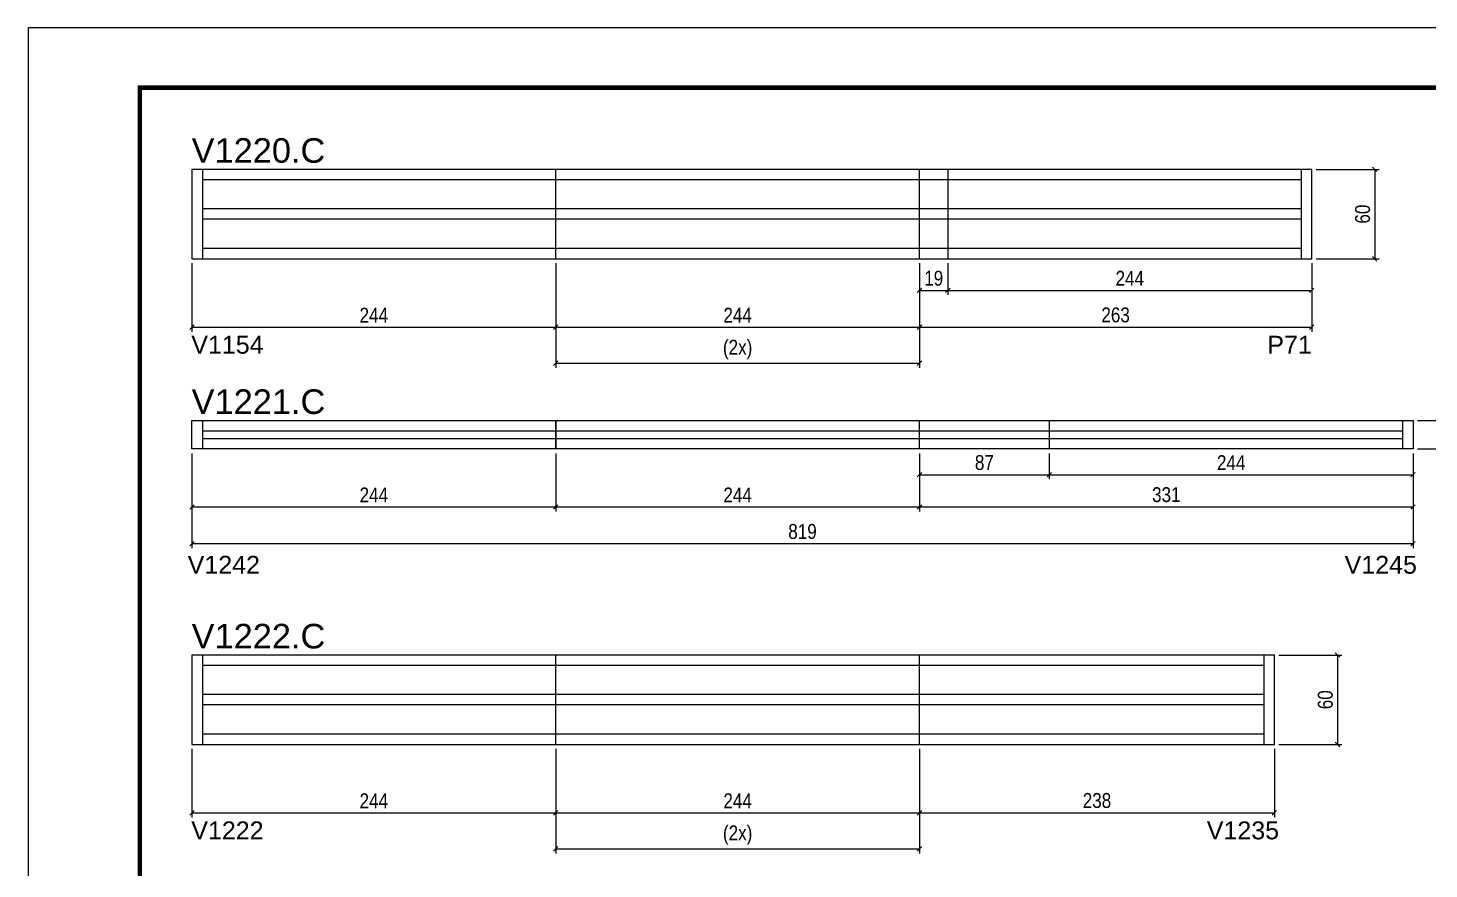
# Model space of a CAD drawing. Extents: x -4041 to 8212, y 239 to 4735.
# Drawn here: x -2456 to -1517, y 3022 to 3587 of the extents above; entities that cross this region are included whole.
import ezdxf

# ---------------------------------------------------------------- set-up
doc = ezdxf.new("R2010")
doc.units = 0
doc.linetypes.add('DASHED', pattern=[0.75, 0.5, -0.25])
for name, color, linetype in [('5', 5, 'Continuous'), ('COTA', 241, 'Continuous'), ('NOMENCLATURA', 7, 'Continuous'), ('Painéis', 200, 'Continuous'), ('SARR_2.2x7', 40, 'Continuous')]:
    doc.layers.add(name, color=color, linetype=linetype)
doc.layers.add('Folhas', color=255, linetype='Continuous', lineweight=9)
doc.layers.add('SARRAFO DE PRESSAO', color=251, linetype='DASHED', lineweight=9)
doc.styles.add('COTA TECNICA', font='techl___.ttf', dxfattribs={"height": 10})
doc.styles.add('COTA TECNICA-50', font='techl___.ttf', dxfattribs={"height": 10})
doc.styles.get("Standard").update_dxf_attribs({"font": 'arial.ttf'})
doc.dimstyles.new('COTA PAINEL-50', dxfattribs={"dimtxt": 10, "dimasz": 3, "dimexe": 3, "dimexo": 3, "dimgap": 3, "dimtad": 1, "dimdec": 1, "dimzin": 12, "dimdsep": 46, "dimtxsty": 'COTA TECNICA-50', "dimblk1": 'OBLIQUE', "dimblk2": 'OBLIQUE', "dimsah": 1, "dimcen": 0.9, "dimclrd": 4, "dimclre": 4, "dimclrt": 240, "dimadec": 1, "dimazin": 3, "dimtfac": 1, "dimtdec": 1, "dimtmove": 0, "dimatfit": 3, "dimfxl": 1, "dimtolj": 1, "dimtzin": 12, "dimarcsym": 0})
doc.dimstyles.new('PAINEL', dxfattribs={"dimtxt": 10, "dimasz": 3, "dimexe": 3, "dimexo": 3, "dimgap": 3, "dimtad": 1, "dimdec": 1, "dimzin": 12, "dimdsep": 46, "dimtxsty": 'COTA TECNICA', "dimblk1": 'OBLIQUE', "dimblk2": 'OBLIQUE', "dimsah": 1, "dimcen": 0.9, "dimclrd": 4, "dimclre": 4, "dimclrt": 240, "dimadec": 1, "dimazin": 3, "dimtfac": 1, "dimtdec": 1, "dimtmove": 0, "dimatfit": 3, "dimfxl": 1, "dimtolj": 1, "dimtzin": 12, "dimarcsym": 0})

# ---------------------------------------------------------------- blocks, each defined once
blk = doc.blocks.new('9999999999')
at = {"layer": 'Folhas'}
blk.add_lwpolyline([(98138.98, 34190.21), (99623.98, 34190.21), (99623.98, 35240.21), (98138.98, 35240.21)], close=True, dxfattribs=at)
at = {"layer": 'Folhas', "color": 30, "const_width": 3}
blk.add_lwpolyline([(98213.98, 34230.21), (99583.98, 34230.21), (99583.98, 35200.21), (98213.98, 35200.21)], close=True, dxfattribs=at)
blk = doc.blocks.new('_Oblique')
at = {"color": 0, "linetype": 'ByBlock', "lineweight": -2}
blk.add_line((-0.5, -0.5), (0.5, 0.5), dxfattribs=at)
blk = doc.blocks.new('*D32')
at = {"layer": 'COTA', "color": 4, "linetype": 'ByBlock', "lineweight": -2, "transparency": 16777216}
for p, q in [((-2346.37, 3301.26), (-2346.37, 3262.29)), ((-2102.37, 3301.26), (-2102.37, 3262.29)), ((-2346.37, 3265.29), (-2102.37, 3265.29))]:
    blk.add_line(p, q, dxfattribs=at)
at = {"layer": 'Defpoints', "color": 0, "linetype": 'ByBlock', "transparency": 16777216}
for p in [(-2346.37, 3304.26), (-2102.37, 3304.26), (-2102.37, 3265.29)]:
    blk.add_point(p, dxfattribs=at)
at = {"layer": 'COTA', "color": 4, "linetype": 'ByBlock', "lineweight": -2, "transparency": 16777216, "xscale": 3, "yscale": 3, "zscale": 3, "rotation": 180}
blk.add_blockref('_Oblique', (-2346.37, 3265.29), dxfattribs=at)
at = {"layer": 'COTA', "color": 4, "linetype": 'ByBlock', "lineweight": -2, "transparency": 16777216, "xscale": 3, "yscale": 3, "zscale": 3}
blk.add_blockref('_Oblique', (-2102.37, 3265.29), dxfattribs=at)
at = {"layer": 'COTA', "color": 240, "linetype": 'ByBlock', "transparency": 16777216, "insert": (-2224.37, 3273.36), "char_height": 10, "attachment_point": 5, "style": 'COTA TECNICA-50'}
blk.add_mtext('\\A1;244', dxfattribs=at)
blk = doc.blocks.new('*D33')
at = {"layer": 'COTA', "color": 4, "linetype": 'ByBlock', "lineweight": -2, "transparency": 16777216}
for p, q in [((-2102.37, 3301.26), (-2102.37, 3262.29)), ((-1858.37, 3301.26), (-1858.37, 3262.29)), ((-2102.37, 3265.29), (-1858.37, 3265.29))]:
    blk.add_line(p, q, dxfattribs=at)
at = {"layer": 'Defpoints', "color": 0, "linetype": 'ByBlock', "transparency": 16777216}
for p in [(-2102.37, 3304.26), (-1858.37, 3304.26), (-1858.37, 3265.29)]:
    blk.add_point(p, dxfattribs=at)
at = {"layer": 'COTA', "color": 4, "linetype": 'ByBlock', "lineweight": -2, "transparency": 16777216, "xscale": 3, "yscale": 3, "zscale": 3, "rotation": 180}
blk.add_blockref('_Oblique', (-2102.37, 3265.29), dxfattribs=at)
at = {"layer": 'COTA', "color": 4, "linetype": 'ByBlock', "lineweight": -2, "transparency": 16777216, "xscale": 3, "yscale": 3, "zscale": 3}
blk.add_blockref('_Oblique', (-1858.37, 3265.29), dxfattribs=at)
at = {"layer": 'COTA', "color": 240, "linetype": 'ByBlock', "transparency": 16777216, "insert": (-1980.37, 3273.36), "char_height": 10, "attachment_point": 5, "style": 'COTA TECNICA-50'}
blk.add_mtext('\\A1;244', dxfattribs=at)
blk = doc.blocks.new('*D34')
at = {"layer": 'COTA', "color": 4, "lineweight": -2, "transparency": 16777216}
for p, q in [((-2346.37, 3301.26), (-2346.37, 3237.71)), ((-1527.37, 3301.26), (-1527.37, 3237.71)), ((-2346.37, 3240.71), (-1527.37, 3240.71))]:
    blk.add_line(p, q, dxfattribs=at)
at = {"layer": 'Defpoints', "color": 0, "transparency": 16777216}
for p in [(-2346.37, 3304.26), (-1527.37, 3304.26), (-1527.37, 3240.71)]:
    blk.add_point(p, dxfattribs=at)
at = {"layer": 'COTA', "color": 4, "lineweight": -2, "transparency": 16777216, "xscale": 3, "yscale": 3, "zscale": 3, "rotation": 180}
blk.add_blockref('_Oblique', (-2346.37, 3240.71), dxfattribs=at)
at = {"layer": 'COTA', "color": 4, "lineweight": -2, "transparency": 16777216, "xscale": 3, "yscale": 3, "zscale": 3}
blk.add_blockref('_Oblique', (-1527.37, 3240.71), dxfattribs=at)
at = {"layer": 'COTA', "color": 240, "transparency": 16777216, "insert": (-1936.87, 3248.81), "char_height": 10, "attachment_point": 5, "style": 'COTA TECNICA'}
blk.add_mtext('\\A1;819', dxfattribs=at)
blk = doc.blocks.new('*D90')
at = {"layer": 'COTA', "color": 4, "lineweight": -2, "transparency": 16777216}
for p, q in [((-1858.37, 3301.26), (-1858.37, 3262.29)), ((-1527.37, 3301.26), (-1527.37, 3262.29)), ((-1858.37, 3265.29), (-1527.37, 3265.29))]:
    blk.add_line(p, q, dxfattribs=at)
at = {"layer": 'Defpoints', "color": 0, "transparency": 16777216}
for p in [(-1858.37, 3304.26), (-1527.37, 3304.26), (-1527.37, 3265.29)]:
    blk.add_point(p, dxfattribs=at)
at = {"layer": 'COTA', "color": 4, "lineweight": -2, "transparency": 16777216, "xscale": 3, "yscale": 3, "zscale": 3, "rotation": 180}
blk.add_blockref('_Oblique', (-1858.37, 3265.29), dxfattribs=at)
at = {"layer": 'COTA', "color": 4, "lineweight": -2, "transparency": 16777216, "xscale": 3, "yscale": 3, "zscale": 3}
blk.add_blockref('_Oblique', (-1527.37, 3265.29), dxfattribs=at)
at = {"layer": 'COTA', "color": 240, "transparency": 16777216, "insert": (-1692.87, 3273.51), "char_height": 10, "attachment_point": 5, "style": 'COTA TECNICA'}
blk.add_mtext('\\A1;331', dxfattribs=at)
blk = doc.blocks.new('*D35')
at = {"layer": 'COTA', "color": 4, "lineweight": -2, "transparency": 16777216}
for p, q in [((-1524.37, 3323.26), (-1485.87, 3323.26)), ((-1488.87, 3323.26), (-1488.87, 3304.26)), ((-1524.37, 3304.26), (-1485.87, 3304.26))]:
    blk.add_line(p, q, dxfattribs=at)
at = {"layer": 'Defpoints', "color": 0, "transparency": 16777216}
for p in [(-1527.37, 3323.26), (-1527.37, 3304.26), (-1488.87, 3304.26)]:
    blk.add_point(p, dxfattribs=at)
at = {"layer": 'COTA', "color": 4, "lineweight": -2, "transparency": 16777216, "xscale": 3, "yscale": 3, "zscale": 3}
for p, rotation in [((-1488.87, 3323.26), 90), ((-1488.87, 3304.26), 270)]:
    blk.add_blockref('_Oblique', p, dxfattribs=dict(at, rotation=rotation))
at = {"layer": 'COTA', "color": 240, "transparency": 16777216, "insert": (-1496.96, 3313.76), "char_height": 10, "attachment_point": 5, "rotation": 90, "style": 'COTA TECNICA'}
blk.add_mtext('\\A1;19', dxfattribs=at)
blk = doc.blocks.new('*D75')
at = {"layer": 'COTA', "color": 4, "lineweight": -2, "transparency": 16777216}
for p, q in [((-1858.37, 3301.26), (-1858.37, 3283.97)), ((-1771.37, 3301.26), (-1771.37, 3283.97)), ((-1858.37, 3286.97), (-1771.37, 3286.97))]:
    blk.add_line(p, q, dxfattribs=at)
at = {"layer": 'Defpoints', "color": 0, "transparency": 16777216}
for p in [(-1858.37, 3304.26), (-1771.37, 3304.26), (-1771.37, 3286.97)]:
    blk.add_point(p, dxfattribs=at)
at = {"layer": 'COTA', "color": 4, "lineweight": -2, "transparency": 16777216, "xscale": 3, "yscale": 3, "zscale": 3, "rotation": 180}
blk.add_blockref('_Oblique', (-1858.37, 3286.97), dxfattribs=at)
at = {"layer": 'COTA', "color": 4, "lineweight": -2, "transparency": 16777216, "xscale": 3, "yscale": 3, "zscale": 3}
blk.add_blockref('_Oblique', (-1771.37, 3286.97), dxfattribs=at)
at = {"layer": 'COTA', "color": 240, "transparency": 16777216, "insert": (-1814.87, 3295.06), "char_height": 10, "attachment_point": 5, "style": 'COTA TECNICA'}
blk.add_mtext('\\A1;87', dxfattribs=at)
blk = doc.blocks.new('*D76')
at = {"layer": 'COTA', "color": 4, "lineweight": -2, "transparency": 16777216}
for p, q in [((-1771.37, 3301.26), (-1771.37, 3283.97)), ((-1527.37, 3301.26), (-1527.37, 3283.97)), ((-1771.37, 3286.97), (-1527.37, 3286.97))]:
    blk.add_line(p, q, dxfattribs=at)
at = {"layer": 'Defpoints', "color": 0, "transparency": 16777216}
for p in [(-1771.37, 3304.26), (-1527.37, 3304.26), (-1527.37, 3286.97)]:
    blk.add_point(p, dxfattribs=at)
at = {"layer": 'COTA', "color": 4, "lineweight": -2, "transparency": 16777216, "xscale": 3, "yscale": 3, "zscale": 3, "rotation": 180}
blk.add_blockref('_Oblique', (-1771.37, 3286.97), dxfattribs=at)
at = {"layer": 'COTA', "color": 4, "lineweight": -2, "transparency": 16777216, "xscale": 3, "yscale": 3, "zscale": 3}
blk.add_blockref('_Oblique', (-1527.37, 3286.97), dxfattribs=at)
at = {"layer": 'COTA', "color": 240, "transparency": 16777216, "insert": (-1649.37, 3295.04), "char_height": 10, "attachment_point": 5, "style": 'COTA TECNICA'}
blk.add_mtext('\\A1;244', dxfattribs=at)
blk = doc.blocks.new('*D77')
at = {"layer": 'COTA', "color": 4, "lineweight": -2, "transparency": 16777216}
for p, q in [((-2346.37, 3428.78), (-2346.37, 3382.89)), ((-2102.37, 3428.78), (-2102.37, 3382.89)), ((-2346.37, 3385.89), (-2102.37, 3385.89))]:
    blk.add_line(p, q, dxfattribs=at)
at = {"layer": 'Defpoints', "color": 0, "transparency": 16777216}
for p in [(-2346.37, 3431.78), (-2102.37, 3431.78), (-2102.37, 3385.89)]:
    blk.add_point(p, dxfattribs=at)
at = {"layer": 'COTA', "color": 4, "lineweight": -2, "transparency": 16777216, "xscale": 3, "yscale": 3, "zscale": 3, "rotation": 180}
blk.add_blockref('_Oblique', (-2346.37, 3385.89), dxfattribs=at)
at = {"layer": 'COTA', "color": 4, "lineweight": -2, "transparency": 16777216, "xscale": 3, "yscale": 3, "zscale": 3}
blk.add_blockref('_Oblique', (-2102.37, 3385.89), dxfattribs=at)
at = {"layer": 'COTA', "color": 240, "transparency": 16777216, "insert": (-2224.37, 3393.97), "char_height": 10, "attachment_point": 5, "style": 'COTA TECNICA'}
blk.add_mtext('\\A1;244', dxfattribs=at)
blk = doc.blocks.new('*D78')
at = {"layer": 'COTA', "color": 4, "lineweight": -2, "transparency": 16777216}
for p, q in [((-2102.37, 3428.78), (-2102.37, 3382.89)), ((-1858.37, 3428.78), (-1858.37, 3382.89)), ((-2102.37, 3385.89), (-1858.37, 3385.89))]:
    blk.add_line(p, q, dxfattribs=at)
at = {"layer": 'Defpoints', "color": 0, "transparency": 16777216}
for p in [(-2102.37, 3431.78), (-1858.37, 3431.78), (-1858.37, 3385.89)]:
    blk.add_point(p, dxfattribs=at)
at = {"layer": 'COTA', "color": 4, "lineweight": -2, "transparency": 16777216, "xscale": 3, "yscale": 3, "zscale": 3, "rotation": 180}
blk.add_blockref('_Oblique', (-2102.37, 3385.89), dxfattribs=at)
at = {"layer": 'COTA', "color": 4, "lineweight": -2, "transparency": 16777216, "xscale": 3, "yscale": 3, "zscale": 3}
blk.add_blockref('_Oblique', (-1858.37, 3385.89), dxfattribs=at)
at = {"layer": 'COTA', "color": 240, "transparency": 16777216, "insert": (-1980.37, 3393.97), "char_height": 10, "attachment_point": 5, "style": 'COTA TECNICA'}
blk.add_mtext('\\A1;244', dxfattribs=at)
blk = doc.blocks.new('*D79')
at = {"layer": 'COTA', "color": 4, "lineweight": -2, "transparency": 16777216}
for p, q in [((-1858.37, 3428.78), (-1858.37, 3382.89)), ((-1595.37, 3428.78), (-1595.37, 3382.89)), ((-1858.37, 3385.89), (-1595.37, 3385.89))]:
    blk.add_line(p, q, dxfattribs=at)
at = {"layer": 'Defpoints', "color": 0, "transparency": 16777216}
for p in [(-1858.37, 3431.78), (-1595.37, 3431.78), (-1595.37, 3385.89)]:
    blk.add_point(p, dxfattribs=at)
at = {"layer": 'COTA', "color": 4, "lineweight": -2, "transparency": 16777216, "xscale": 3, "yscale": 3, "zscale": 3, "rotation": 180}
blk.add_blockref('_Oblique', (-1858.37, 3385.89), dxfattribs=at)
at = {"layer": 'COTA', "color": 4, "lineweight": -2, "transparency": 16777216, "xscale": 3, "yscale": 3, "zscale": 3}
blk.add_blockref('_Oblique', (-1595.37, 3385.89), dxfattribs=at)
at = {"layer": 'COTA', "color": 240, "transparency": 16777216, "insert": (-1726.87, 3394.11), "char_height": 10, "attachment_point": 5, "style": 'COTA TECNICA'}
blk.add_mtext('\\A1;263', dxfattribs=at)
blk = doc.blocks.new('*D80')
at = {"layer": 'COTA', "color": 4, "lineweight": -2, "transparency": 16777216}
for p, q in [((-1592.37, 3491.78), (-1550.1, 3491.78)), ((-1553.1, 3491.78), (-1553.1, 3431.78)), ((-1592.37, 3431.78), (-1550.1, 3431.78))]:
    blk.add_line(p, q, dxfattribs=at)
at = {"layer": 'Defpoints', "color": 0, "transparency": 16777216}
for p in [(-1595.37, 3491.78), (-1595.37, 3431.78), (-1553.1, 3431.78)]:
    blk.add_point(p, dxfattribs=at)
at = {"layer": 'COTA', "color": 4, "lineweight": -2, "transparency": 16777216, "xscale": 3, "yscale": 3, "zscale": 3}
for p, rotation in [((-1553.1, 3491.78), 90), ((-1553.1, 3431.78), 270)]:
    blk.add_blockref('_Oblique', p, dxfattribs=dict(at, rotation=rotation))
at = {"layer": 'COTA', "color": 240, "transparency": 16777216, "insert": (-1561.2, 3461.78), "char_height": 10, "attachment_point": 5, "rotation": 90, "style": 'COTA TECNICA'}
blk.add_mtext('\\A1;60', dxfattribs=at)
blk = doc.blocks.new('*D81')
at = {"layer": 'COTA', "color": 4, "lineweight": -2, "transparency": 16777216}
for p, q in [((-2102.37, 3428.78), (-2102.37, 3358.74)), ((-1858.37, 3428.78), (-1858.37, 3358.74)), ((-2102.37, 3361.74), (-1858.37, 3361.74))]:
    blk.add_line(p, q, dxfattribs=at)
at = {"layer": 'Defpoints', "color": 0, "transparency": 16777216}
for p in [(-2102.37, 3431.78), (-1858.37, 3431.78), (-1858.37, 3361.74)]:
    blk.add_point(p, dxfattribs=at)
at = {"layer": 'COTA', "color": 4, "lineweight": -2, "transparency": 16777216, "xscale": 3, "yscale": 3, "zscale": 3, "rotation": 180}
blk.add_blockref('_Oblique', (-2102.37, 3361.74), dxfattribs=at)
at = {"layer": 'COTA', "color": 4, "lineweight": -2, "transparency": 16777216, "xscale": 3, "yscale": 3, "zscale": 3}
blk.add_blockref('_Oblique', (-1858.37, 3361.74), dxfattribs=at)
at = {"layer": 'COTA', "color": 240, "transparency": 16777216, "insert": (-1980.37, 3370.96), "char_height": 10, "attachment_point": 5, "style": 'COTA TECNICA'}
blk.add_mtext('\\A1;(2x)', dxfattribs=at)
blk = doc.blocks.new('*D71')
at = {"layer": 'COTA', "color": 4, "lineweight": -2, "transparency": 16777216}
for p, q in [((-1858.37, 3428.78), (-1858.37, 3407.63)), ((-1839.37, 3428.78), (-1839.37, 3407.63)), ((-1858.37, 3410.63), (-1839.37, 3410.63))]:
    blk.add_line(p, q, dxfattribs=at)
at = {"layer": 'Defpoints', "color": 0, "transparency": 16777216}
for p in [(-1858.37, 3431.78), (-1839.37, 3431.78), (-1839.37, 3410.63)]:
    blk.add_point(p, dxfattribs=at)
at = {"layer": 'COTA', "color": 4, "lineweight": -2, "transparency": 16777216, "xscale": 3, "yscale": 3, "zscale": 3, "rotation": 180}
blk.add_blockref('_Oblique', (-1858.37, 3410.63), dxfattribs=at)
at = {"layer": 'COTA', "color": 4, "lineweight": -2, "transparency": 16777216, "xscale": 3, "yscale": 3, "zscale": 3}
blk.add_blockref('_Oblique', (-1839.37, 3410.63), dxfattribs=at)
at = {"layer": 'COTA', "color": 240, "transparency": 16777216, "insert": (-1848.87, 3418.72), "char_height": 10, "attachment_point": 5, "style": 'COTA TECNICA'}
blk.add_mtext('\\A1;19', dxfattribs=at)
blk = doc.blocks.new('*D72')
at = {"layer": 'COTA', "color": 4, "lineweight": -2, "transparency": 16777216}
for p, q in [((-1839.37, 3428.78), (-1839.37, 3407.63)), ((-1595.37, 3428.78), (-1595.37, 3407.63)), ((-1839.37, 3410.63), (-1595.37, 3410.63))]:
    blk.add_line(p, q, dxfattribs=at)
at = {"layer": 'Defpoints', "color": 0, "transparency": 16777216}
for p in [(-1839.37, 3431.78), (-1595.37, 3431.78), (-1595.37, 3410.63)]:
    blk.add_point(p, dxfattribs=at)
at = {"layer": 'COTA', "color": 4, "lineweight": -2, "transparency": 16777216, "xscale": 3, "yscale": 3, "zscale": 3, "rotation": 180}
blk.add_blockref('_Oblique', (-1839.37, 3410.63), dxfattribs=at)
at = {"layer": 'COTA', "color": 4, "lineweight": -2, "transparency": 16777216, "xscale": 3, "yscale": 3, "zscale": 3}
blk.add_blockref('_Oblique', (-1595.37, 3410.63), dxfattribs=at)
at = {"layer": 'COTA', "color": 240, "transparency": 16777216, "insert": (-1717.37, 3418.71), "char_height": 10, "attachment_point": 5, "style": 'COTA TECNICA'}
blk.add_mtext('\\A1;244', dxfattribs=at)
blk = doc.blocks.new('*D126')
at = {"layer": 'COTA', "color": 4, "lineweight": -2, "transparency": 16777216}
for p, q in [((-2346.37, 3102.96), (-2346.37, 3057.07)), ((-2102.37, 3102.96), (-2102.37, 3057.07)), ((-2346.37, 3060.07), (-2102.37, 3060.07))]:
    blk.add_line(p, q, dxfattribs=at)
at = {"layer": 'Defpoints', "color": 0, "transparency": 16777216}
for p in [(-2346.37, 3105.96), (-2102.37, 3105.96), (-2102.37, 3060.07)]:
    blk.add_point(p, dxfattribs=at)
at = {"layer": 'COTA', "color": 4, "lineweight": -2, "transparency": 16777216, "xscale": 3, "yscale": 3, "zscale": 3, "rotation": 180}
blk.add_blockref('_Oblique', (-2346.37, 3060.07), dxfattribs=at)
at = {"layer": 'COTA', "color": 4, "lineweight": -2, "transparency": 16777216, "xscale": 3, "yscale": 3, "zscale": 3}
blk.add_blockref('_Oblique', (-2102.37, 3060.07), dxfattribs=at)
at = {"layer": 'COTA', "color": 240, "transparency": 16777216, "insert": (-2224.37, 3068.15), "char_height": 10, "attachment_point": 5, "style": 'COTA TECNICA'}
blk.add_mtext('\\A1;244', dxfattribs=at)
blk = doc.blocks.new('*D127')
at = {"layer": 'COTA', "color": 4, "lineweight": -2, "transparency": 16777216}
for p, q in [((-2102.37, 3102.96), (-2102.37, 3057.07)), ((-1858.37, 3102.96), (-1858.37, 3057.07)), ((-2102.37, 3060.07), (-1858.37, 3060.07))]:
    blk.add_line(p, q, dxfattribs=at)
at = {"layer": 'Defpoints', "color": 0, "transparency": 16777216}
for p in [(-2102.37, 3105.96), (-1858.37, 3105.96), (-1858.37, 3060.07)]:
    blk.add_point(p, dxfattribs=at)
at = {"layer": 'COTA', "color": 4, "lineweight": -2, "transparency": 16777216, "xscale": 3, "yscale": 3, "zscale": 3, "rotation": 180}
blk.add_blockref('_Oblique', (-2102.37, 3060.07), dxfattribs=at)
at = {"layer": 'COTA', "color": 4, "lineweight": -2, "transparency": 16777216, "xscale": 3, "yscale": 3, "zscale": 3}
blk.add_blockref('_Oblique', (-1858.37, 3060.07), dxfattribs=at)
at = {"layer": 'COTA', "color": 240, "transparency": 16777216, "insert": (-1980.37, 3068.15), "char_height": 10, "attachment_point": 5, "style": 'COTA TECNICA'}
blk.add_mtext('\\A1;244', dxfattribs=at)
blk = doc.blocks.new('*D128')
at = {"layer": 'COTA', "color": 4, "lineweight": -2, "transparency": 16777216}
for p, q in [((-1858.37, 3102.96), (-1858.37, 3057.07)), ((-1620.37, 3102.96), (-1620.37, 3057.07)), ((-1858.37, 3060.07), (-1620.37, 3060.07))]:
    blk.add_line(p, q, dxfattribs=at)
at = {"layer": 'Defpoints', "color": 0, "transparency": 16777216}
for p in [(-1858.37, 3105.96), (-1620.37, 3105.96), (-1620.37, 3060.07)]:
    blk.add_point(p, dxfattribs=at)
at = {"layer": 'COTA', "color": 4, "lineweight": -2, "transparency": 16777216, "xscale": 3, "yscale": 3, "zscale": 3, "rotation": 180}
blk.add_blockref('_Oblique', (-1858.37, 3060.07), dxfattribs=at)
at = {"layer": 'COTA', "color": 4, "lineweight": -2, "transparency": 16777216, "xscale": 3, "yscale": 3, "zscale": 3}
blk.add_blockref('_Oblique', (-1620.37, 3060.07), dxfattribs=at)
at = {"layer": 'COTA', "color": 240, "transparency": 16777216, "insert": (-1739.37, 3068.31), "char_height": 10, "attachment_point": 5, "style": 'COTA TECNICA'}
blk.add_mtext('\\A1;238', dxfattribs=at)
blk = doc.blocks.new('*D129')
at = {"layer": 'COTA', "color": 4, "lineweight": -2, "transparency": 16777216}
for p, q in [((-1617.37, 3165.96), (-1575.1, 3165.96)), ((-1578.1, 3165.96), (-1578.1, 3105.96)), ((-1617.37, 3105.96), (-1575.1, 3105.96))]:
    blk.add_line(p, q, dxfattribs=at)
at = {"layer": 'Defpoints', "color": 0, "transparency": 16777216}
for p in [(-1620.37, 3165.96), (-1620.37, 3105.96), (-1578.1, 3105.96)]:
    blk.add_point(p, dxfattribs=at)
at = {"layer": 'COTA', "color": 4, "lineweight": -2, "transparency": 16777216, "xscale": 3, "yscale": 3, "zscale": 3}
for p, rotation in [((-1578.1, 3165.96), 90), ((-1578.1, 3105.96), 270)]:
    blk.add_blockref('_Oblique', p, dxfattribs=dict(at, rotation=rotation))
at = {"layer": 'COTA', "color": 240, "transparency": 16777216, "insert": (-1586.2, 3135.96), "char_height": 10, "attachment_point": 5, "rotation": 90, "style": 'COTA TECNICA'}
blk.add_mtext('\\A1;60', dxfattribs=at)
blk = doc.blocks.new('*D130')
at = {"layer": 'COTA', "color": 4, "lineweight": -2, "transparency": 16777216}
for p, q in [((-2102.37, 3102.96), (-2102.37, 3032.92)), ((-1858.37, 3102.96), (-1858.37, 3032.92)), ((-2102.37, 3035.92), (-1858.37, 3035.92))]:
    blk.add_line(p, q, dxfattribs=at)
at = {"layer": 'Defpoints', "color": 0, "transparency": 16777216}
for p in [(-2102.37, 3105.96), (-1858.37, 3105.96), (-1858.37, 3035.92)]:
    blk.add_point(p, dxfattribs=at)
at = {"layer": 'COTA', "color": 4, "lineweight": -2, "transparency": 16777216, "xscale": 3, "yscale": 3, "zscale": 3, "rotation": 180}
blk.add_blockref('_Oblique', (-2102.37, 3035.92), dxfattribs=at)
at = {"layer": 'COTA', "color": 4, "lineweight": -2, "transparency": 16777216, "xscale": 3, "yscale": 3, "zscale": 3}
blk.add_blockref('_Oblique', (-1858.37, 3035.92), dxfattribs=at)
at = {"layer": 'COTA', "color": 240, "transparency": 16777216, "insert": (-1980.37, 3045.14), "char_height": 10, "attachment_point": 5, "style": 'COTA TECNICA'}
blk.add_mtext('\\A1;(2x)', dxfattribs=at)

msp = doc.modelspace()

# ---------------------------------------------------------------- linework, layer by layer
at = {"layer": 'Painéis'}
for p, q in [((-2102.37, 3431.78), (-2102.37, 3491.78)), ((-1858.37, 3431.78), (-1858.37, 3491.78)), ((-1839.37, 3491.78), (-1839.37, 3431.78)), ((-2102.37, 3323.26), (-1527.37, 3323.26)), ((-2102.37, 3304.26), (-2102.37, 3323.26)), ((-1858.37, 3304.26), (-1858.37, 3323.26)), ((-1771.37, 3323.26), (-1771.37, 3304.26)), ((-1527.37, 3323.26), (-1527.37, 3304.26)), ((-1527.37, 3304.26), (-2102.37, 3304.26)), ((-2102.37, 3105.96), (-2102.37, 3165.96)), ((-1858.37, 3105.96), (-1858.37, 3165.96))]:
    msp.add_line(p, q, dxfattribs=at)
for points in [[(-2346.37, 3431.78), (-1595.37, 3431.78), (-1595.37, 3491.78), (-2346.37, 3491.78)], [(-2102.37, 3304.26), (-2346.37, 3304.26), (-2346.37, 3323.26), (-2102.37, 3323.26)], [(-2346.37, 3105.96), (-1620.37, 3105.96), (-1620.37, 3165.96), (-2346.37, 3165.96)]]:
    msp.add_lwpolyline(points, close=True, dxfattribs=at)
at = {"layer": 'SARR_2.2x7', "linetype": 'Continuous'}
for p, q in [((-2339.37, 3491.78), (-2339.37, 3431.78)), ((-1602.37, 3491.78), (-1602.37, 3431.78)), ((-2102.37, 3484.78), (-2339.37, 3484.78)), ((-1858.37, 3484.78), (-2102.37, 3484.78)), ((-1602.37, 3484.78), (-1858.37, 3484.78)), ((-2102.37, 3465.29), (-2339.37, 3465.29)), ((-2102.37, 3458.29), (-2339.37, 3458.29)), ((-1858.37, 3465.29), (-2102.37, 3465.29)), ((-1858.37, 3458.29), (-2102.37, 3458.29)), ((-1602.37, 3465.29), (-1858.37, 3465.29)), ((-1602.37, 3458.29), (-1858.37, 3458.29)), ((-2102.37, 3438.78), (-2339.37, 3438.78)), ((-1858.37, 3438.78), (-2102.37, 3438.78)), ((-1602.37, 3438.78), (-1858.37, 3438.78)), ((-2339.37, 3323.26), (-2339.37, 3304.26)), ((-1534.37, 3323.26), (-1534.37, 3304.26)), ((-2102.37, 3316.26), (-2339.37, 3316.26)), ((-2339.37, 3311.26), (-2102.37, 3311.26)), ((-1858.37, 3316.26), (-2102.37, 3316.26)), ((-2102.37, 3311.26), (-1858.37, 3311.26)), ((-1534.37, 3316.26), (-1858.37, 3316.26)), ((-1858.37, 3311.26), (-1534.37, 3311.26)), ((-2339.37, 3165.96), (-2339.37, 3105.96)), ((-2102.37, 3158.96), (-2339.37, 3158.96)), ((-1858.37, 3158.96), (-2102.37, 3158.96)), ((-1627.37, 3158.96), (-1858.37, 3158.96)), ((-1627.37, 3165.96), (-1627.37, 3105.96)), ((-2102.37, 3139.47), (-2339.37, 3139.47)), ((-1858.37, 3139.47), (-2102.37, 3139.47)), ((-1627.37, 3139.47), (-1858.37, 3139.47)), ((-2102.37, 3132.47), (-2339.37, 3132.47)), ((-1858.37, 3132.47), (-2102.37, 3132.47)), ((-1627.37, 3132.47), (-1858.37, 3132.47)), ((-2102.37, 3112.96), (-2339.37, 3112.96)), ((-1858.37, 3112.96), (-2102.37, 3112.96)), ((-1627.37, 3112.96), (-1858.37, 3112.96))]:
    msp.add_line(p, q, dxfattribs=at)

# ---------------------------------------------------------------- block references
at = {"layer": 'SARRAFO DE PRESSAO', "color": 6, "linetype": 'ByBlock'}
msp.add_blockref('9999999999', (-100595.27, -31653.56), dxfattribs=at)

# ---------------------------------------------------------------- texts
at = {"layer": '5', "linetype": 'Continuous'}
for s, rotation, p in [('V1154', 0.00004, (-2346.78, 3368.14)), ('P71', 0.00004, (-1625.13, 3368.14)), ('V1242', 359.99996, (-2349.19, 3220.51)), ('V1245', 359.99996, (-1573.26, 3220.51)), ('V1222', 0.00004, (-2346.78, 3042.32)), ('V1235', 0.00004, (-1665.71, 3042.32))]:
    msp.add_text(s, height=12, rotation=rotation, dxfattribs=at).set_placement(p)
at = {"layer": 'NOMENCLATURA', "linetype": 'Continuous'}
for s, p in [('V1220.C', (-2346.57, 3496.22)), ('V1221.C', (-2346.57, 3327.7)), ('V1222.C', (-2346.57, 3170.39))]:
    msp.add_text(s, height=16.5, dxfattribs=at).set_placement(p)

# ---------------------------------------------------------------- dimensions: what is measured, and where the dimension line sits
at = {"layer": 'COTA'}
for base, p1, p2, picture, middle in [((-1553.1, 3431.78), (-1595.37, 3491.78), (-1595.37, 3431.78), '*D80', (-1561.2, 3461.78)), ((-1488.87, 3304.26), (-1527.37, 3323.26), (-1527.37, 3304.26), '*D35', (-1496.96, 3313.76)), ((-1578.1, 3105.96), (-1620.37, 3165.96), (-1620.37, 3105.96), '*D129', (-1586.2, 3135.96))]:
    dim = msp.add_linear_dim(base=base, p1=p1, p2=p2, angle=90, dimstyle='PAINEL', dxfattribs=at)
    dim.commit()
    dim.dimension.update_dxf_attribs({"geometry": picture, "text_midpoint": middle})
for base, p1, p2, picture, middle in [((-2102.37, 3385.89), (-2346.37, 3431.78), (-2102.37, 3431.78), '*D77', (-2224.37, 3393.97)), ((-1839.37, 3410.63), (-1858.37, 3431.78), (-1839.37, 3431.78), '*D71', (-1848.87, 3418.72)), ((-1527.37, 3240.71), (-2346.37, 3304.26), (-1527.37, 3304.26), '*D34', (-1936.87, 3248.81)), ((-1527.37, 3265.29), (-1858.37, 3304.26), (-1527.37, 3304.26), '*D90', (-1692.87, 3273.51)), ((-1771.37, 3286.97), (-1858.37, 3304.26), (-1771.37, 3304.26), '*D75', (-1814.87, 3295.06)), ((-2102.37, 3060.07), (-2346.37, 3105.96), (-2102.37, 3105.96), '*D126', (-2224.37, 3068.15))]:
    dim = msp.add_linear_dim(base=base, p1=p1, p2=p2, dimstyle='PAINEL', dxfattribs=at)
    dim.commit()
    dim.dimension.update_dxf_attribs({"geometry": picture, "text_midpoint": middle})
for base, p1, p2, picture, middle in [((-1858.37, 3385.89), (-2102.37, 3431.78), (-1858.37, 3431.78), '*D78', (-1980.37, 3393.97)), ((-1595.37, 3385.89), (-1858.37, 3431.78), (-1595.37, 3431.78), '*D79', (-1726.87, 3394.11)), ((-1595.37, 3410.63), (-1839.37, 3431.78), (-1595.37, 3431.78), '*D72', (-1717.37, 3418.71)), ((-1527.37, 3286.97), (-1771.37, 3304.26), (-1527.37, 3304.26), '*D76', (-1649.37, 3295.04)), ((-1858.37, 3060.07), (-2102.37, 3105.96), (-1858.37, 3105.96), '*D127', (-1980.37, 3068.15)), ((-1620.37, 3060.07), (-1858.37, 3105.96), (-1620.37, 3105.96), '*D128', (-1739.37, 3068.31))]:
    dim = msp.add_linear_dim(base=base, p1=p1, p2=p2, dimstyle='PAINEL', override={"dimtmove": 1}, dxfattribs=at)
    dim.commit()
    dim.dimension.update_dxf_attribs({"geometry": picture, "text_midpoint": middle})
for base, p1, p2, picture, middle in [((-1858.37, 3361.74), (-2102.37, 3431.78), (-1858.37, 3431.78), '*D81', (-1980.37, 3370.96)), ((-1858.37, 3035.92), (-2102.37, 3105.96), (-1858.37, 3105.96), '*D130', (-1980.37, 3045.14))]:
    dim = msp.add_linear_dim(base=base, p1=p1, p2=p2, text='(2x)', dimstyle='PAINEL', dxfattribs=at)
    dim.commit()
    dim.dimension.update_dxf_attribs({"geometry": picture, "text_midpoint": middle})
at = {"layer": 'COTA', "color": 1, "linetype": 'ByBlock'}
for base, p1, p2, picture, middle in [((-2102.37, 3265.29), (-2346.37, 3304.26), (-2102.37, 3304.26), '*D32', (-2224.37, 3273.36)), ((-1858.37, 3265.29), (-2102.37, 3304.26), (-1858.37, 3304.26), '*D33', (-1980.37, 3273.36))]:
    dim = msp.add_linear_dim(base=base, p1=p1, p2=p2, dimstyle='COTA PAINEL-50', override={"dimarcsym": 1}, dxfattribs=at)
    dim.commit()
    dim.dimension.update_dxf_attribs({"geometry": picture, "text_midpoint": middle})

doc.saveas('drawing.dxf')
